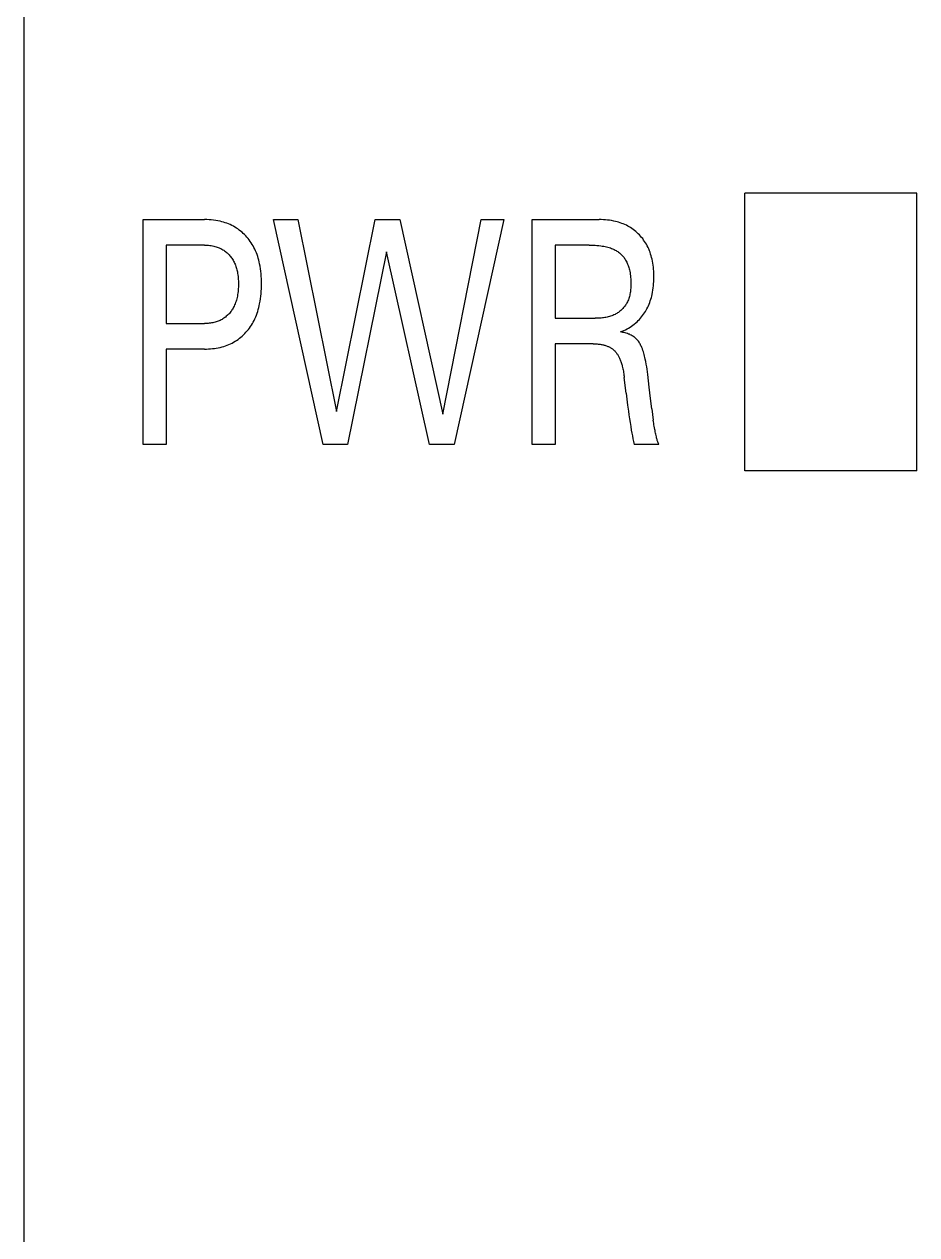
# Model space of a CAD drawing. Extents: x 10 to 656, y -396 to 292.
# Drawn here: x 261.521 to 262.888, y 103.022 to 104.874 of the extents above; entities that cross this region are included whole.
import ezdxf

# ---------------------------------------------------------------- set-up
doc = ezdxf.new("R2010")
doc.units = 0
doc.header["$LTSCALE"] = 5
doc.header["$MEASUREMENT"] = 0
doc.layers.get('0').update_dxf_attribs({"linetype": 'CONTINUOUS'})

msp = doc.modelspace()

# ---------------------------------------------------------------- linework, layer by layer
at = {"color": 7, "linetype": 'Continuous'}
for p, q in [((261.5214, 101.4882), (261.5214, 118.1086)), ((262.6247, 104.1908), (262.6247, 104.6159)), ((262.8878, 104.6159), (262.6247, 104.6159)), ((262.8878, 104.1908), (262.8878, 104.6159)), ((261.7036, 104.2313), (261.7036, 104.5754)), ((261.7036, 104.5754), (261.7974, 104.5754)), ((261.8008, 104.5754), (261.7974, 104.5754)), ((261.8043, 104.5753), (261.8008, 104.5754)), ((261.8077, 104.575), (261.8043, 104.5753)), ((261.8111, 104.5747), (261.8077, 104.575)), ((261.8145, 104.5742), (261.8111, 104.5747)), ((261.8179, 104.5736), (261.8145, 104.5742)), ((261.8212, 104.5729), (261.8179, 104.5736)), ((261.9792, 104.2313), (261.9031, 104.5754)), ((261.9031, 104.5754), (261.9401, 104.5754)), ((261.9401, 104.5754), (261.9997, 104.2818)), ((261.9997, 104.2818), (262.0588, 104.5754)), ((262.0588, 104.5754), (262.0963, 104.5754)), ((262.0963, 104.5754), (262.1622, 104.2779)), ((262.1622, 104.2779), (262.2207, 104.5754)), ((262.2556, 104.5754), (262.1794, 104.2313)), ((262.2207, 104.5754), (262.2556, 104.5754)), ((262.2988, 104.2313), (262.2988, 104.5754)), ((262.2988, 104.5754), (262.4016, 104.5754)), ((262.4048, 104.5754), (262.4016, 104.5754)), ((262.408, 104.5753), (262.4048, 104.5754)), ((262.4112, 104.5751), (262.408, 104.5753)), ((262.4144, 104.5748), (262.4112, 104.5751)), ((262.4176, 104.5744), (262.4144, 104.5748)), ((262.4207, 104.5739), (262.4176, 104.5744)), ((262.4239, 104.5732), (262.4207, 104.5739)), ((261.8239, 104.5722), (261.8212, 104.5729)), ((261.8265, 104.5715), (261.8239, 104.5722)), ((261.8291, 104.5707), (261.8265, 104.5715)), ((261.8317, 104.5698), (261.8291, 104.5707)), ((261.8342, 104.5688), (261.8317, 104.5698)), ((261.8367, 104.5677), (261.8342, 104.5688)), ((261.8392, 104.5665), (261.8367, 104.5677)), ((261.8416, 104.5653), (261.8392, 104.5665)), ((261.844, 104.5639), (261.8416, 104.5653)), ((261.8462, 104.5625), (261.844, 104.5639)), ((261.8484, 104.5611), (261.8462, 104.5625)), ((261.8506, 104.5595), (261.8484, 104.5611)), ((261.8527, 104.5579), (261.8506, 104.5595)), ((261.8548, 104.5561), (261.8527, 104.5579)), ((261.8568, 104.5544), (261.8548, 104.5561)), ((262.4264, 104.5727), (262.4239, 104.5732)), ((262.4289, 104.572), (262.4264, 104.5727)), ((262.4313, 104.5713), (262.4289, 104.572)), ((262.4337, 104.5706), (262.4313, 104.5713)), ((262.4361, 104.5697), (262.4337, 104.5706)), ((262.4385, 104.5688), (262.4361, 104.5697)), ((262.4409, 104.5677), (262.4385, 104.5688)), ((262.4432, 104.5667), (262.4409, 104.5677)), ((262.4453, 104.5655), (262.4432, 104.5667)), ((262.4475, 104.5643), (262.4453, 104.5655)), ((262.4496, 104.5631), (262.4475, 104.5643)), ((262.4517, 104.5617), (262.4496, 104.5631)), ((262.4537, 104.5603), (262.4517, 104.5617)), ((262.4556, 104.5588), (262.4537, 104.5603)), ((262.4576, 104.5573), (262.4556, 104.5588)), ((262.4594, 104.5557), (262.4576, 104.5573)), ((262.4613, 104.5539), (262.4594, 104.5557)), ((261.8587, 104.5525), (261.8568, 104.5544)), ((261.8606, 104.5506), (261.8587, 104.5525)), ((261.8624, 104.5485), (261.8606, 104.5506)), ((261.8642, 104.5464), (261.8624, 104.5485)), ((261.8659, 104.5443), (261.8642, 104.5464)), ((261.8675, 104.5421), (261.8659, 104.5443)), ((261.869, 104.5398), (261.8675, 104.5421)), ((261.8704, 104.5375), (261.869, 104.5398)), ((261.8718, 104.5352), (261.8704, 104.5375)), ((262.4631, 104.5521), (262.4613, 104.5539)), ((262.4649, 104.5502), (262.4631, 104.5521)), ((262.4665, 104.5483), (262.4649, 104.5502)), ((262.4682, 104.5463), (262.4665, 104.5483)), ((262.4697, 104.5442), (262.4682, 104.5463)), ((262.4712, 104.5421), (262.4697, 104.5442)), ((262.4725, 104.54), (262.4712, 104.5421)), ((262.4739, 104.5378), (262.4725, 104.54)), ((262.4752, 104.5354), (262.4739, 104.5378)), ((261.7389, 104.5364), (261.7389, 104.4164)), ((261.7974, 104.5364), (261.7389, 104.5364)), ((261.7974, 104.5364), (261.7995, 104.5364)), ((261.7995, 104.5364), (261.8016, 104.5363)), ((261.8016, 104.5363), (261.8036, 104.5362)), ((261.8036, 104.5362), (261.8057, 104.5359)), ((261.8057, 104.5359), (261.8077, 104.5357)), ((261.8077, 104.5357), (261.8098, 104.5353)), ((261.8098, 104.5353), (261.8118, 104.5349)), ((261.8118, 104.5349), (261.8134, 104.5345)), ((261.8134, 104.5345), (261.815, 104.534)), ((261.815, 104.534), (261.8166, 104.5335)), ((261.8166, 104.5335), (261.8181, 104.533)), ((261.8181, 104.533), (261.8196, 104.5324)), ((261.8196, 104.5324), (261.8211, 104.5317)), ((261.8211, 104.5317), (261.8226, 104.531)), ((261.8226, 104.531), (261.8241, 104.5302)), ((261.8241, 104.5302), (261.8255, 104.5294)), ((261.8255, 104.5294), (261.8268, 104.5286)), ((261.8268, 104.5286), (261.8281, 104.5277)), ((261.8281, 104.5277), (261.8294, 104.5267)), ((261.8294, 104.5267), (261.8307, 104.5258)), ((261.8307, 104.5258), (261.8319, 104.5247)), ((261.8319, 104.5247), (261.833, 104.5236)), ((261.833, 104.5236), (261.8342, 104.5225)), ((261.8342, 104.5225), (261.8353, 104.5213)), ((261.8353, 104.5213), (261.8364, 104.5201)), ((261.8364, 104.5201), (261.8374, 104.5188)), ((261.8374, 104.5188), (261.8384, 104.5175)), ((261.8731, 104.5328), (261.8718, 104.5352)), ((261.8744, 104.5301), (261.8731, 104.5328)), ((261.8756, 104.5275), (261.8744, 104.5301)), ((261.8768, 104.5247), (261.8756, 104.5275)), ((261.8778, 104.522), (261.8768, 104.5247)), ((261.8788, 104.5192), (261.8778, 104.522)), ((261.8796, 104.5163), (261.8788, 104.5192)), ((262.076, 104.5259), (262.0164, 104.2313)), ((262.1419, 104.2313), (262.076, 104.5259)), ((262.3341, 104.5364), (262.3341, 104.4245)), ((262.3863, 104.5364), (262.3341, 104.5364)), ((262.3863, 104.5364), (262.3893, 104.5364)), ((262.3893, 104.5364), (262.3923, 104.5363)), ((262.3923, 104.5363), (262.3953, 104.5362)), ((262.3953, 104.5362), (262.3982, 104.536)), ((262.3982, 104.536), (262.4012, 104.5357)), ((262.4012, 104.5357), (262.4042, 104.5353)), ((262.4042, 104.5353), (262.4063, 104.535)), ((262.4063, 104.535), (262.4085, 104.5346)), ((262.4085, 104.5346), (262.4106, 104.5342)), ((262.4106, 104.5342), (262.4127, 104.5338)), ((262.4127, 104.5338), (262.4147, 104.5332)), ((262.4147, 104.5332), (262.4168, 104.5326)), ((262.4168, 104.5326), (262.4189, 104.532)), ((262.4189, 104.532), (262.4203, 104.5314)), ((262.4203, 104.5314), (262.4218, 104.5309)), ((262.4218, 104.5309), (262.4233, 104.5302)), ((262.4233, 104.5302), (262.4247, 104.5296)), ((262.4247, 104.5296), (262.4261, 104.5289)), ((262.4261, 104.5289), (262.4275, 104.5281)), ((262.4275, 104.5281), (262.4288, 104.5273)), ((262.4288, 104.5273), (262.4302, 104.5264)), ((262.4302, 104.5264), (262.4313, 104.5256)), ((262.4313, 104.5256), (262.4325, 104.5247)), ((262.4325, 104.5247), (262.4336, 104.5237)), ((262.4336, 104.5237), (262.4347, 104.5227)), ((262.4347, 104.5227), (262.4358, 104.5217)), ((262.4358, 104.5217), (262.4368, 104.5206)), ((262.4368, 104.5206), (262.4377, 104.5195)), ((262.4377, 104.5195), (262.4387, 104.5184)), ((262.4387, 104.5184), (262.4396, 104.5172)), ((262.4764, 104.5329), (262.4752, 104.5354)), ((262.4775, 104.5305), (262.4764, 104.5329)), ((262.4785, 104.5279), (262.4775, 104.5305)), ((262.4795, 104.5254), (262.4785, 104.5279)), ((262.4804, 104.5228), (262.4795, 104.5254)), ((262.4811, 104.5202), (262.4804, 104.5228)), ((262.4819, 104.5176), (262.4811, 104.5202)), ((261.8384, 104.5175), (261.8393, 104.5162)), ((261.8393, 104.5162), (261.8402, 104.5148)), ((261.8402, 104.5148), (261.8411, 104.5134)), ((261.8411, 104.5134), (261.8419, 104.512)), ((261.8419, 104.512), (261.8426, 104.5105)), ((261.8426, 104.5105), (261.8434, 104.5089)), ((261.8434, 104.5089), (261.8441, 104.5073)), ((261.8441, 104.5073), (261.8447, 104.5056)), ((261.8447, 104.5056), (261.8454, 104.5039)), ((261.8454, 104.5039), (261.8459, 104.5022)), ((261.8459, 104.5022), (261.8464, 104.5005)), ((261.8464, 104.5005), (261.8469, 104.4988)), ((261.8804, 104.5135), (261.8796, 104.5163)), ((261.8811, 104.5106), (261.8804, 104.5135)), ((261.8818, 104.5077), (261.8811, 104.5106)), ((261.8825, 104.504), (261.8818, 104.5077)), ((261.8831, 104.5002), (261.8825, 104.504)), ((261.8836, 104.4964), (261.8831, 104.5002)), ((262.4396, 104.5172), (262.4404, 104.516)), ((262.4404, 104.516), (262.4412, 104.5148)), ((262.4412, 104.5148), (262.4421, 104.5133)), ((262.4421, 104.5133), (262.443, 104.5118)), ((262.443, 104.5118), (262.4438, 104.5102)), ((262.4438, 104.5102), (262.4445, 104.5086)), ((262.4445, 104.5086), (262.4452, 104.507)), ((262.4452, 104.507), (262.4459, 104.5053)), ((262.4459, 104.5053), (262.4464, 104.5036)), ((262.4464, 104.5036), (262.447, 104.502)), ((262.447, 104.502), (262.4474, 104.5003)), ((262.4474, 104.5003), (262.4479, 104.4986)), ((262.4825, 104.5149), (262.4819, 104.5176)), ((262.4832, 104.5119), (262.4825, 104.5149)), ((262.4837, 104.5088), (262.4832, 104.5119)), ((262.4842, 104.5058), (262.4837, 104.5088)), ((262.4846, 104.5027), (262.4842, 104.5058)), ((262.4849, 104.4996), (262.4846, 104.5027)), ((262.4851, 104.4965), (262.4849, 104.4996)), ((261.8469, 104.4988), (261.8473, 104.4971)), ((261.8473, 104.4971), (261.8477, 104.4953)), ((261.8477, 104.4953), (261.8481, 104.493)), ((261.8481, 104.493), (261.8484, 104.4907)), ((261.8484, 104.4907), (261.8487, 104.4885)), ((261.8487, 104.4885), (261.849, 104.4861)), ((261.849, 104.4861), (261.8491, 104.4838)), ((261.8491, 104.4838), (261.8493, 104.4815)), ((261.8493, 104.4815), (261.8493, 104.4792)), ((261.884, 104.4926), (261.8836, 104.4964)), ((261.8843, 104.4888), (261.884, 104.4926)), ((261.8845, 104.485), (261.8843, 104.4888)), ((261.8846, 104.4812), (261.8845, 104.485)), ((261.8847, 104.4774), (261.8846, 104.4812)), ((262.4479, 104.4986), (262.4484, 104.4963)), ((262.4484, 104.4963), (262.4488, 104.494)), ((262.4488, 104.494), (262.4492, 104.4917)), ((262.4492, 104.4917), (262.4495, 104.4894)), ((262.4495, 104.4894), (262.4497, 104.487)), ((262.4497, 104.487), (262.4499, 104.4847)), ((262.4499, 104.4847), (262.45, 104.4824)), ((262.45, 104.4824), (262.4501, 104.48)), ((262.4853, 104.4934), (262.4851, 104.4965)), ((262.4852, 104.4806), (262.4854, 104.4839)), ((262.4854, 104.4903), (262.4853, 104.4934)), ((262.4854, 104.4871), (262.4854, 104.4903)), ((262.4854, 104.4839), (262.4854, 104.4871)), ((261.8485, 104.4629), (261.8481, 104.4606)), ((261.8487, 104.4653), (261.8485, 104.4629)), ((261.849, 104.4676), (261.8487, 104.4653)), ((261.8491, 104.4699), (261.849, 104.4676)), ((261.8493, 104.4722), (261.8491, 104.4699)), ((261.8493, 104.4792), (261.8494, 104.4769)), ((261.8494, 104.4769), (261.8493, 104.4746)), ((261.8493, 104.4746), (261.8493, 104.4722)), ((261.884, 104.4619), (261.8843, 104.4658)), ((261.8843, 104.4658), (261.8845, 104.4696)), ((261.8845, 104.4696), (261.8846, 104.4735)), ((261.8846, 104.4735), (261.8847, 104.4774)), ((262.449, 104.4633), (262.4487, 104.4615)), ((262.4493, 104.465), (262.449, 104.4633)), ((262.4495, 104.4668), (262.4493, 104.465)), ((262.4497, 104.4686), (262.4495, 104.4668)), ((262.4498, 104.4704), (262.4497, 104.4686)), ((262.45, 104.4722), (262.4498, 104.4704)), ((262.4501, 104.4758), (262.45, 104.474)), ((262.45, 104.474), (262.45, 104.4722)), ((262.4501, 104.48), (262.4501, 104.4776)), ((262.4501, 104.4776), (262.4501, 104.4758)), ((262.4827, 104.461), (262.4834, 104.4643)), ((262.4834, 104.4643), (262.4839, 104.4675)), ((262.4839, 104.4675), (262.4844, 104.4708)), ((262.4844, 104.4708), (262.4848, 104.474)), ((262.4848, 104.474), (262.485, 104.4773)), ((262.485, 104.4773), (262.4852, 104.4806)), ((261.8435, 104.4448), (261.8427, 104.443)), ((261.8443, 104.4467), (261.8435, 104.4448)), ((261.845, 104.4486), (261.8443, 104.4467)), ((261.8457, 104.4505), (261.845, 104.4486)), ((261.8463, 104.4524), (261.8457, 104.4505)), ((261.8468, 104.4544), (261.8463, 104.4524)), ((261.8473, 104.4564), (261.8468, 104.4544)), ((261.8477, 104.4583), (261.8473, 104.4564)), ((261.8481, 104.4606), (261.8477, 104.4583)), ((261.8812, 104.4437), (261.8818, 104.4466)), ((261.8818, 104.4466), (261.8825, 104.4504)), ((261.8825, 104.4504), (261.8831, 104.4542)), ((261.8831, 104.4542), (261.8836, 104.4581)), ((261.8836, 104.4581), (261.884, 104.4619)), ((262.4417, 104.4443), (262.4408, 104.443)), ((262.4425, 104.4455), (262.4417, 104.4443)), ((262.4433, 104.4468), (262.4425, 104.4455)), ((262.444, 104.4481), (262.4433, 104.4468)), ((262.4448, 104.4497), (262.444, 104.4481)), ((262.4456, 104.4513), (262.4448, 104.4497)), ((262.4463, 104.4529), (262.4456, 104.4513)), ((262.4469, 104.4546), (262.4463, 104.4529)), ((262.4474, 104.4563), (262.4469, 104.4546)), ((262.4479, 104.458), (262.4474, 104.4563)), ((262.4483, 104.4597), (262.4479, 104.458)), ((262.4487, 104.4615), (262.4483, 104.4597)), ((262.477, 104.4437), (262.4781, 104.4461)), ((262.4781, 104.4461), (262.479, 104.4485)), ((262.479, 104.4485), (262.4799, 104.451)), ((262.4799, 104.451), (262.4807, 104.4535)), ((262.4807, 104.4535), (262.4815, 104.456)), ((262.4815, 104.456), (262.4821, 104.4585)), ((262.4821, 104.4585), (262.4827, 104.461)), ((261.8283, 104.4255), (261.827, 104.4245)), ((261.8296, 104.4264), (261.8283, 104.4255)), ((261.8308, 104.4275), (261.8296, 104.4264)), ((261.8321, 104.4285), (261.8308, 104.4275)), ((261.8332, 104.4296), (261.8321, 104.4285)), ((261.8344, 104.4308), (261.8332, 104.4296)), ((261.8355, 104.432), (261.8344, 104.4308)), ((261.8365, 104.4333), (261.8355, 104.432)), ((261.8375, 104.4346), (261.8365, 104.4333)), ((261.8385, 104.4359), (261.8375, 104.4346)), ((261.8394, 104.4373), (261.8385, 104.4359)), ((261.8403, 104.4386), (261.8394, 104.4373)), ((261.8412, 104.4401), (261.8403, 104.4386)), ((261.8419, 104.4415), (261.8412, 104.4401)), ((261.8427, 104.443), (261.8419, 104.4415)), ((261.8746, 104.4238), (261.8758, 104.4266)), ((261.8758, 104.4266), (261.8769, 104.4293)), ((261.8769, 104.4293), (261.8779, 104.4321)), ((261.8779, 104.4321), (261.8789, 104.435)), ((261.8789, 104.435), (261.8797, 104.4379)), ((261.8797, 104.4379), (261.8805, 104.4407)), ((261.8805, 104.4407), (261.8812, 104.4437)), ((262.4102, 104.4255), (262.4084, 104.4252)), ((262.412, 104.4258), (262.4102, 104.4255)), ((262.4138, 104.4262), (262.412, 104.4258)), ((262.4156, 104.4266), (262.4138, 104.4262)), ((262.4174, 104.427), (262.4156, 104.4266)), ((262.4191, 104.4276), (262.4174, 104.427)), ((262.4208, 104.4282), (262.4191, 104.4276)), ((262.4225, 104.4288), (262.4208, 104.4282)), ((262.4242, 104.4296), (262.4225, 104.4288)), ((262.4259, 104.4304), (262.4242, 104.4296)), ((262.4272, 104.4311), (262.4259, 104.4304)), ((262.4285, 104.4319), (262.4272, 104.4311)), ((262.4298, 104.4327), (262.4285, 104.4319)), ((262.431, 104.4335), (262.4298, 104.4327)), ((262.4323, 104.4344), (262.431, 104.4335)), ((262.4334, 104.4354), (262.4323, 104.4344)), ((262.4346, 104.4363), (262.4334, 104.4354)), ((262.4357, 104.4374), (262.4346, 104.4363)), ((262.4368, 104.4384), (262.4357, 104.4374)), ((262.4379, 104.4395), (262.4368, 104.4384)), ((262.4389, 104.4407), (262.4379, 104.4395)), ((262.4399, 104.4418), (262.4389, 104.4407)), ((262.4408, 104.443), (262.4399, 104.4418)), ((262.4648, 104.4247), (262.4665, 104.4266)), ((262.4665, 104.4266), (262.468, 104.4285)), ((262.468, 104.4285), (262.4695, 104.4305)), ((262.4695, 104.4305), (262.4709, 104.4326)), ((262.4709, 104.4326), (262.4723, 104.4347)), ((262.4723, 104.4347), (262.4735, 104.4368)), ((262.4735, 104.4368), (262.4747, 104.439)), ((262.4747, 104.439), (262.4759, 104.4413)), ((262.4759, 104.4413), (262.477, 104.4437)), ((261.7389, 104.4164), (261.7974, 104.4164)), ((261.7992, 104.4164), (261.7974, 104.4164)), ((261.8011, 104.4165), (261.7992, 104.4164)), ((261.8029, 104.4166), (261.8011, 104.4165)), ((261.8047, 104.4168), (261.8029, 104.4166)), ((261.8065, 104.417), (261.8047, 104.4168)), ((261.8083, 104.4173), (261.8065, 104.417)), ((261.8101, 104.4176), (261.8083, 104.4173)), ((261.8119, 104.418), (261.8101, 104.4176)), ((261.8135, 104.4184), (261.8119, 104.418)), ((261.8151, 104.4189), (261.8135, 104.4184)), ((261.8167, 104.4194), (261.8151, 104.4189)), ((261.8183, 104.42), (261.8167, 104.4194)), ((261.8198, 104.4206), (261.8183, 104.42)), ((261.8213, 104.4213), (261.8198, 104.4206)), ((261.8228, 104.422), (261.8213, 104.4213)), ((261.8242, 104.4228), (261.8228, 104.422)), ((261.8256, 104.4236), (261.8242, 104.4228)), ((261.827, 104.4245), (261.8256, 104.4236)), ((261.8627, 104.4051), (261.8645, 104.4072)), ((261.8645, 104.4072), (261.8661, 104.4094)), ((261.8661, 104.4094), (261.8677, 104.4117)), ((261.8677, 104.4117), (261.8692, 104.414)), ((261.8692, 104.414), (261.8707, 104.4163)), ((261.8707, 104.4163), (261.872, 104.4187)), ((261.872, 104.4187), (261.8733, 104.4211)), ((261.8733, 104.4211), (261.8746, 104.4238)), ((262.3341, 104.4245), (262.3956, 104.4245)), ((262.3974, 104.4245), (262.3956, 104.4245)), ((262.3992, 104.4245), (262.3974, 104.4245)), ((262.4011, 104.4246), (262.3992, 104.4245)), ((262.4029, 104.4247), (262.4011, 104.4246)), ((262.4047, 104.4248), (262.4029, 104.4247)), ((262.4066, 104.425), (262.4047, 104.4248)), ((262.4084, 104.4252), (262.4066, 104.425)), ((262.4394, 104.4056), (262.4419, 104.4069)), ((262.4419, 104.4069), (262.4443, 104.4081)), ((262.4443, 104.4081), (262.4466, 104.4095)), ((262.4466, 104.4095), (262.4489, 104.4109)), ((262.4489, 104.4109), (262.4511, 104.4124)), ((262.4511, 104.4124), (262.4533, 104.414)), ((262.4533, 104.414), (262.4554, 104.4157)), ((262.4554, 104.4157), (262.4575, 104.4174)), ((262.4575, 104.4174), (262.4595, 104.4192)), ((262.4595, 104.4192), (262.4614, 104.421)), ((262.4614, 104.421), (262.4632, 104.4228)), ((262.4632, 104.4228), (262.4648, 104.4247)), ((261.842, 104.3879), (261.8444, 104.3893)), ((261.8444, 104.3893), (261.8466, 104.3907)), ((261.8466, 104.3907), (261.8489, 104.3922)), ((261.8489, 104.3922), (261.851, 104.3939)), ((261.851, 104.3939), (261.8531, 104.3955)), ((261.8531, 104.3955), (261.8552, 104.3973)), ((261.8552, 104.3973), (261.8571, 104.3991)), ((261.8571, 104.3991), (261.8591, 104.401)), ((261.8591, 104.401), (261.8609, 104.4031)), ((261.8609, 104.4031), (261.8627, 104.4051)), ((262.4344, 104.4035), (262.4369, 104.4045)), ((262.4361, 104.4032), (262.4344, 104.4035)), ((262.4379, 104.4028), (262.4361, 104.4032)), ((262.4369, 104.4045), (262.4394, 104.4056)), ((262.4396, 104.4025), (262.4379, 104.4028)), ((262.4414, 104.402), (262.4396, 104.4025)), ((262.4431, 104.4015), (262.4414, 104.402)), ((262.4448, 104.401), (262.4431, 104.4015)), ((262.4463, 104.4004), (262.4448, 104.401)), ((262.4478, 104.3999), (262.4463, 104.4004)), ((262.4492, 104.3992), (262.4478, 104.3999)), ((262.4506, 104.3985), (262.4492, 104.3992)), ((262.452, 104.3978), (262.4506, 104.3985)), ((262.4533, 104.397), (262.452, 104.3978)), ((262.4545, 104.3962), (262.4533, 104.397)), ((262.4556, 104.3954), (262.4545, 104.3962)), ((262.4567, 104.3945), (262.4556, 104.3954)), ((262.4578, 104.3935), (262.4567, 104.3945)), ((262.4588, 104.3926), (262.4578, 104.3935)), ((262.4598, 104.3915), (262.4588, 104.3926)), ((262.4608, 104.3904), (262.4598, 104.3915)), ((262.4617, 104.3892), (262.4608, 104.3904)), ((262.4626, 104.3879), (262.4617, 104.3892)), ((261.7389, 104.3774), (261.7389, 104.2313)), ((261.7974, 104.3774), (261.7389, 104.3774)), ((261.7974, 104.3774), (261.8004, 104.3774)), ((261.8004, 104.3774), (261.8035, 104.3775)), ((261.8035, 104.3775), (261.8065, 104.3777)), ((261.8065, 104.3777), (261.8095, 104.378)), ((261.8095, 104.378), (261.8125, 104.3784)), ((261.8125, 104.3784), (261.8155, 104.3788)), ((261.8155, 104.3788), (261.8185, 104.3794)), ((261.8185, 104.3794), (261.8215, 104.38)), ((261.8215, 104.38), (261.8242, 104.3807)), ((261.8242, 104.3807), (261.8268, 104.3815)), ((261.8268, 104.3815), (261.8295, 104.3823)), ((261.8295, 104.3823), (261.832, 104.3832)), ((261.832, 104.3832), (261.8346, 104.3843)), ((261.8346, 104.3843), (261.8371, 104.3854)), ((261.8371, 104.3854), (261.8396, 104.3866)), ((261.8396, 104.3866), (261.842, 104.3879)), ((262.3341, 104.3854), (262.3341, 104.2313)), ((262.3923, 104.3854), (262.3341, 104.3854)), ((262.3923, 104.3854), (262.3938, 104.3854)), ((262.3938, 104.3854), (262.3953, 104.3854)), ((262.3953, 104.3854), (262.3968, 104.3853)), ((262.3968, 104.3853), (262.3984, 104.3852)), ((262.3984, 104.3852), (262.3999, 104.3851)), ((262.3999, 104.3851), (262.4014, 104.3849)), ((262.4014, 104.3849), (262.4029, 104.3847)), ((262.4029, 104.3847), (262.4044, 104.3845)), ((262.4044, 104.3845), (262.4059, 104.3842)), ((262.4059, 104.3842), (262.407, 104.384)), ((262.407, 104.384), (262.4082, 104.3837)), ((262.4082, 104.3837), (262.4093, 104.3834)), ((262.4093, 104.3834), (262.4104, 104.3831)), ((262.4104, 104.3831), (262.4115, 104.3828)), ((262.4115, 104.3828), (262.4126, 104.3824)), ((262.4126, 104.3824), (262.4137, 104.382)), ((262.4137, 104.382), (262.4148, 104.3815)), ((262.4148, 104.3815), (262.4159, 104.3811)), ((262.4159, 104.3811), (262.4169, 104.3806)), ((262.4169, 104.3806), (262.4178, 104.3801)), ((262.4178, 104.3801), (262.4186, 104.3797)), ((262.4186, 104.3797), (262.4194, 104.3792)), ((262.4194, 104.3792), (262.4202, 104.3787)), ((262.4202, 104.3787), (262.421, 104.3781)), ((262.421, 104.3781), (262.4218, 104.3776)), ((262.4218, 104.3776), (262.4226, 104.377)), ((262.4226, 104.377), (262.4233, 104.3764)), ((262.4233, 104.3764), (262.424, 104.3758)), ((262.424, 104.3758), (262.4247, 104.3751)), ((262.4247, 104.3751), (262.4254, 104.3745)), ((262.4254, 104.3745), (262.4261, 104.3737)), ((262.4261, 104.3737), (262.4268, 104.3729)), ((262.4268, 104.3729), (262.4275, 104.372)), ((262.4275, 104.372), (262.4282, 104.3712)), ((262.4282, 104.3712), (262.4288, 104.3703)), ((262.4288, 104.3703), (262.4294, 104.3694)), ((262.4634, 104.3866), (262.4626, 104.3879)), ((262.4642, 104.3853), (262.4634, 104.3866)), ((262.4649, 104.3839), (262.4642, 104.3853)), ((262.4656, 104.3825), (262.4649, 104.3839)), ((262.4662, 104.3811), (262.4656, 104.3825)), ((262.4669, 104.3797), (262.4662, 104.3811)), ((262.4677, 104.3775), (262.4669, 104.3797)), ((262.4685, 104.3754), (262.4677, 104.3775)), ((262.4693, 104.3732), (262.4685, 104.3754)), ((262.47, 104.371), (262.4693, 104.3732)), ((262.4706, 104.3688), (262.47, 104.371)), ((262.4294, 104.3694), (262.43, 104.3685)), ((262.43, 104.3685), (262.4305, 104.3676)), ((262.4305, 104.3676), (262.4311, 104.3666)), ((262.4311, 104.3666), (262.4316, 104.3657)), ((262.4316, 104.3657), (262.4321, 104.3647)), ((262.4321, 104.3647), (262.4327, 104.3634)), ((262.4327, 104.3634), (262.4333, 104.3621)), ((262.4333, 104.3621), (262.4338, 104.3608)), ((262.4338, 104.3608), (262.4344, 104.3594)), ((262.4344, 104.3594), (262.4349, 104.3581)), ((262.4349, 104.3581), (262.4353, 104.3567)), ((262.4353, 104.3567), (262.4358, 104.3553)), ((262.4358, 104.3553), (262.4362, 104.3539)), ((262.4362, 104.3539), (262.4366, 104.3526)), ((262.4366, 104.3526), (262.4369, 104.3512)), ((262.4712, 104.3665), (262.4706, 104.3688)), ((262.4717, 104.3643), (262.4712, 104.3665)), ((262.4722, 104.3621), (262.4717, 104.3643)), ((262.473, 104.3582), (262.4722, 104.3621)), ((262.4737, 104.3543), (262.473, 104.3582)), ((262.4743, 104.3504), (262.4737, 104.3543)), ((262.4369, 104.3512), (262.4374, 104.3492)), ((262.4374, 104.3492), (262.4378, 104.3473)), ((262.4378, 104.3473), (262.4382, 104.3454)), ((262.4382, 104.3454), (262.4386, 104.3435)), ((262.4386, 104.3435), (262.439, 104.3415)), ((262.439, 104.3415), (262.4393, 104.3396)), ((262.4393, 104.3396), (262.4395, 104.3376)), ((262.4395, 104.3376), (262.4398, 104.3357)), ((262.4398, 104.3357), (262.44, 104.3337)), ((262.4428, 104.3101), (262.44, 104.3337)), ((262.4749, 104.3465), (262.4743, 104.3504)), ((262.4754, 104.3425), (262.4749, 104.3465)), ((262.4759, 104.3386), (262.4754, 104.3425)), ((262.477, 104.3289), (262.4759, 104.3386)), ((262.478, 104.3192), (262.477, 104.3289)), ((262.4801, 104.3016), (262.478, 104.3192)), ((262.4428, 104.3101), (262.4439, 104.3008)), ((262.4439, 104.3008), (262.445, 104.2916)), ((262.4821, 104.2859), (262.4801, 104.3016)), ((262.445, 104.2916), (262.4463, 104.2824)), ((262.4463, 104.2824), (262.4471, 104.2765)), ((262.4821, 104.2859), (262.4844, 104.2685)), ((262.4471, 104.2765), (262.4479, 104.2706)), ((262.4479, 104.2706), (262.4488, 104.2648)), ((262.4488, 104.2648), (262.4498, 104.2589)), ((262.4498, 104.2589), (262.4508, 104.2531)), ((262.4848, 104.2661), (262.4844, 104.2685)), ((262.4851, 104.2638), (262.4848, 104.2661)), ((262.4855, 104.2615), (262.4851, 104.2638)), ((262.4859, 104.2592), (262.4855, 104.2615)), ((262.4863, 104.2568), (262.4859, 104.2592)), ((262.4508, 104.2531), (262.4516, 104.2488)), ((262.4516, 104.2488), (262.4524, 104.2445)), ((262.4524, 104.2445), (262.4533, 104.2401)), ((262.4533, 104.2401), (262.4542, 104.2358)), ((262.4867, 104.2545), (262.4863, 104.2568)), ((262.4871, 104.2526), (262.4867, 104.2545)), ((262.4874, 104.2508), (262.4871, 104.2526)), ((262.4878, 104.2489), (262.4874, 104.2508)), ((262.4882, 104.247), (262.4878, 104.2489)), ((262.4886, 104.2451), (262.4882, 104.247)), ((262.4891, 104.2433), (262.4886, 104.2451)), ((262.4896, 104.2414), (262.4891, 104.2433)), ((262.4899, 104.2402), (262.4896, 104.2414)), ((262.4903, 104.2389), (262.4899, 104.2402)), ((261.7389, 104.2313), (261.7036, 104.2313)), ((262.0164, 104.2313), (261.9792, 104.2313)), ((262.1794, 104.2313), (262.1419, 104.2313)), ((262.3341, 104.2313), (262.2988, 104.2313)), ((262.4542, 104.2358), (262.4552, 104.2315)), ((262.4927, 104.2315), (262.4552, 104.2315)), ((262.4906, 104.2377), (262.4903, 104.2389)), ((262.491, 104.2364), (262.4906, 104.2377)), ((262.4914, 104.2352), (262.491, 104.2364)), ((262.4918, 104.234), (262.4914, 104.2352)), ((262.4923, 104.2328), (262.4918, 104.234)), ((262.4927, 104.2315), (262.4923, 104.2328)), ((262.8878, 104.1908), (262.6247, 104.1908))]:
    msp.add_line(p, q, dxfattribs=at)

doc.saveas('drawing.dxf')
